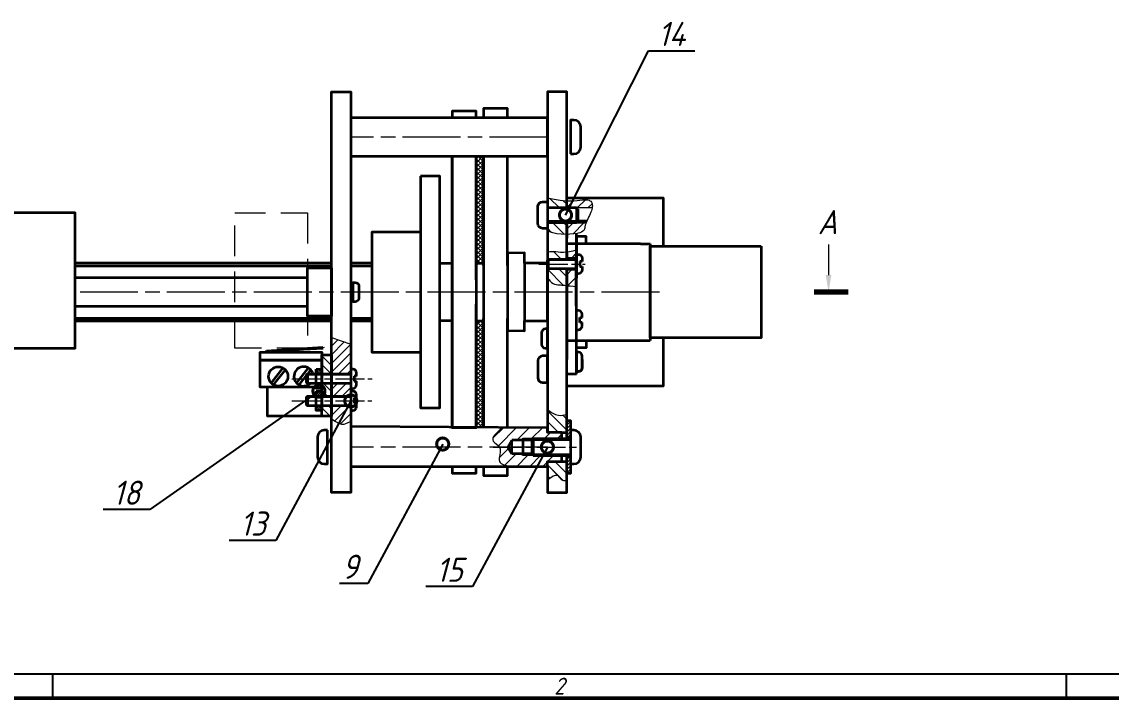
# Model space of a CAD drawing. Header units: millimetres. Extents: x -1657 to 2092, y -1414 to 1302.
# Drawn here: x 1152.9 to 1378.6, y -825.4 to -685.2 of the extents above; entities that cross this region are included whole.
import ezdxf
from ezdxf import colors
from ezdxf.entities.mleader import LeaderData, LeaderLine
from ezdxf.enums import TextEntityAlignment as Align
from ezdxf.math import Vec2, Vec3

# ---------------------------------------------------------------- set-up
doc = ezdxf.new("R2010")
doc.units = ezdxf.units.MM
for name, pattern in [('AM_ISO08W050', [18, 12, -1.5, 3, -1.5]), ('AM_ISO08W050x2', [9, 6, -0.75, 1.5, -0.75]), ('HIDDEN', [9.524999999999999, 6.35, -3.175])]:
    doc.linetypes.add(name, pattern=pattern)
doc.layers.get('0').update_dxf_attribs({"lineweight": 80})
for name, color, linetype, lineweight in [('AM_0', 7, 'Continuous', 35), ('AM_4', 3, 'Continuous', 15), ('AM_5', 3, 'Continuous', 15), ('AM_7', 4, 'AM_ISO08W050', 15), ('AM_8', 1, 'Continuous', 15), ('AM_BOR', 7, 'Continuous', 35), ('окружности', 100, 'HIDDEN', 15), ('основные', 7, 'Continuous', 35), ('оч жирные', 7, 'Continuous', 70), ('тонкие', 2, 'Continuous', 15)]:
    doc.layers.add(name, color=color, linetype=linetype, lineweight=lineweight)
doc.styles.add('ACGOSTTS', font='geniso.shx', dxfattribs={"oblique": 15})
doc.styles.get("Standard").update_dxf_attribs({"font": 'geniso.shx', "oblique": 15})
pattern_1 = [(135, (1030.236345683177, -1263.873927237714), (-1.122532015133644, -1.122532015133644), [])]
pattern_2 = [(45, (961.833919019881, -1194.452301712988), (-0.8980256121069154, 0.8980256121069154), [])]
pattern_3 = [(45, (961.833919019881, -1194.452301712988), (-0.2121320343559643, 0.2121320343559643), [])]
pattern_4 = [(45, (1030.236345683177, -1263.873927237714), (-0.3535533905932738, 0.3535533905932738), [])]
pattern_5 = [(45, (702.6306180377896, -1266.673817738309), (-1.122532015133644, 1.122532015133644), [])]

# ---------------------------------------------------------------- blocks, each defined once
blk = doc.blocks.new('_DotSmall')
at = {"color": 0, "linetype": 'ByBlock', "const_width": 0.5}
blk.add_lwpolyline([(-0.0625, 0, 1), (0.0625, 0, 1)], format="xyb", close=True, dxfattribs=at)
blk = doc.blocks.new('GOST_A1_LANDSCAPE')
at = {"layer": 'AM_BOR', "color": 1, "lineweight": 25}
for p, q in [((841, 594), (0, 594)), ((421, 594), (421, 589)), ((631, 594), (631, 589))]:
    blk.add_line(p, q, dxfattribs=at)
at = {"layer": 'AM_BOR', "color": 7, "lineweight": 50}
blk.add_line((836, 589), (20.00000000000011, 589), dxfattribs=at)
at = {"layer": 'AM_BOR', "color": 1, "lineweight": 25, "style": 'ACGOSTTS', "oblique": 15}
blk.add_text('2', height=3.5, dxfattribs=at).set_placement((526, 591.5), align=Align.MIDDLE_CENTER)

msp = doc.modelspace()

# ---------------------------------------------------------------- hatches: boundary and pattern name
at = {"layer": 'AM_4'}
h = msp.add_hatch(dxfattribs=at)
h.set_pattern_fill('ANSI31', color=256, scale=0.5, angle=90, style=0)
h.set_pattern_definition([(135, (702.6306180377896, -1266.673817738309), (-1.122532015133644, -1.122532015133644), [])])
h.paths.add_polyline_path([(1263.215572151412, -722.0008218454395), (1261.806662904254, -721.6795492780252), (1261.806662904254, -723.7278640988602), (1265.806662904254, -723.7278640988602), (1265.806662904254, -722.3066007278662), (1265.53033597835, -722.2997924352653), (1264.451964303925, -722.2000136870533)])
h.paths.add_polyline_path([(1265.806662904254, -726.8078643097319), (1263.966662904254, -726.807864406019), (1261.806662904254, -726.8078640988601), (1261.806662904254, -728.0178627635723), (1261.806662904254, -728.438426987163), (1262.287041652097, -728.7493868630968), (1262.952191158135, -728.9794477752366), (1263.750989446912, -729.1361952243074), (1264.632314542972, -729.227214711033), (1265.545044470856, -729.2600917361374), (1265.806662904254, -729.2549121942698)])
h = msp.add_hatch(dxfattribs=at)
h.set_pattern_fill('ANSI31', color=256, scale=0.5, style=0)
h.set_pattern_definition(pattern_5)
h.paths.add_polyline_path([(1271.083288660019, -723.7278640988602), (1271.109024721215, -723.5596225161053), (1271.121999070343, -723.3245324840955), (1271.109095718665, -723.1072180498659), (1271.070160960976, -722.9075663194835), (1271.005041092074, -722.725464399015), (1270.912676733408, -722.5612172890369), (1270.788385813036, -722.4168015681657), (1270.626580585665, -722.2946117095275), (1270.421673306006, -722.1970421862484), (1270.168076228767, -722.1264874714543), (1269.860201608657, -722.0853420382714), (1269.492461700385, -722.0760003598257), (1269.059268758661, -722.1008569092432), (1268.553550226316, -722.158129142063), (1267.063425892188, -722.3375655356715), (1265.806662904254, -722.3066007278663), (1265.806662904254, -723.7278640988602), (1267.806662904254, -723.7278640988602)])
h = msp.add_hatch(dxfattribs=at)
h.set_pattern_fill('ANSI31', color=256, scale=0.5, style=0)
h.set_pattern_definition(pattern_5)
h.paths.add_polyline_path([(1265.806662904254, -726.8078643097319), (1265.806662904254, -729.2549121942698), (1266.438057255109, -729.2424118003453), (1267.260230920272, -729.1817604043808), (1267.96044349089, -729.0857230489682), (1268.500475535538, -728.960764147444), (1268.893717798927, -728.8088637635906), (1269.166463569801, -728.6308808738027), (1269.345006136903, -728.4276744544754), (1269.455638788978, -728.2001034820037), (1269.52465481477, -727.9490269327821), (1269.578347503021, -727.6753037832054), (1269.643010142477, -727.3797930096684), (1269.739254381782, -727.0640285240625), (1269.836313355939, -726.8078640988601)])
at = {"layer": 'AM_8'}
h = msp.add_hatch(dxfattribs=at)
h.set_pattern_fill('_U', color=256, scale=0.61, angle=45, style=0, double=1, pattern_type=0)
h.set_pattern_definition([(45, (965.833919019881, -1192.413376368849), (-0.431335136523794, 0.431335136523794), []), (135, (965.833919019881, -1192.413376368849), (-0.431335136523794, -0.431335136523794), [])])
h.paths.add_polyline_path([(1247.056662904254, -713.0960601923553), (1247.056662904254, -735.2105347653567), (1248.552652889817, -735.2105347653567), (1248.552652889817, -747.2105347653567), (1247.056662904254, -747.2105347653567), (1247.056662904254, -769.3250093383558), (1248.556662904254, -769.3250093383558), (1248.556662904254, -713.0960601923553)])
h = msp.add_hatch(dxfattribs=at)
h.set_pattern_fill('ANSI31', color=256, scale=0.55, angle=90)
h.set_pattern_definition([(135, (911.2262420753277, 552.5117225245399), (-1.234785216647009, -1.234785216647009), [])])
h.paths.add_polyline_path([(1265.806662904254, -733.1039721904917), (1265.806662916592, -732.9544031751661), (1265.72479870083, -732.9654298409175), (1265.109169431315, -732.9961313329175), (1264.535140597841, -732.9857883912491), (1264.004119374934, -732.950990827351), (1263.517512937121, -732.908328452661), (1263.076728458927, -732.8743910786179), (1262.682895243911, -732.8643892661478), (1262.336031111768, -732.8880165741336), (1262.035876011227, -732.9535873109471), (1261.806662904254, -733.0582336016334), (1261.806662904254, -734.6220081282092), (1261.99438577127, -734.405501777263), (1265.806662904254, -734.405501777263)])
h.paths.add_polyline_path([(1265.806662904254, -736.405456764485), (1261.99438577127, -736.405501777263), (1261.806662904254, -736.188995426317), (1261.806662904254, -737.9732564894753), (1261.887213369235, -738.1817670314251), (1262.123583074567, -738.6344045386538), (1262.388908393514, -738.9917723896581), (1262.677481382061, -739.2607638500692), (1262.982838443842, -739.4544835973222), (1263.298515982489, -739.5860363088527), (1263.618050401637, -739.6685266620955), (1263.934978104919, -739.7150593344854), (1264.242835495967, -739.7387390034578), (1264.535158978416, -739.7526703464478), (1264.809887338964, -739.7680302894848), (1265.08256889657, -739.7882847529768), (1265.373154353257, -739.8149719059263), (1265.70159441105, -739.849629917335), (1265.806662904254, -739.861644467393)])
h = msp.add_hatch(dxfattribs=at)
h.set_pattern_fill('ANSI31', color=256, scale=0.55)
h.set_pattern_definition([(45, (911.2262420753277, 552.5117225245399), (-1.234785216647009, 1.234785216647009), [])])
h.paths.add_polyline_path([(1267.794124025104, -734.2439399536547), (1267.794124025104, -733.405501777263), (1267.797005374813, -732.464695480932), (1267.075229849884, -732.7145343101622), (1265.806663133588, -733.0114179627424), (1265.806663123383, -734.2439399536547)])
h.paths.add_polyline_path([(1267.7890732147, -736.5670636008713), (1265.806663104149, -736.5670636008713), (1265.806663076882, -739.8603380973566), (1266.551841138049, -739.9490111915418), (1267.113549211302, -740.0168107923439), (1267.792914693757, -740.0987339276151)])
h = msp.add_hatch(dxfattribs=at)
h.set_pattern_fill('ANSI31', color=256, scale=0.4, style=0)
h.set_pattern_definition(pattern_2)
h.paths.add_polyline_path([(1221.077531940063, -752.0291852554215), (1220.318247310495, -751.7654601980967), (1219.337937116595, -751.5597370537944), (1218.487358449984, -751.2015476246086), (1217.651594586662, -750.9381681056532), (1217.077531940063, -750.805166917098), (1217.077531940063, -758.1745965242326), (1221.077531940063, -758.1745965242326)])
h.paths.add_polyline_path([(1220.429985192022, -768.4133813017033), (1221.077531940063, -768.0561597587584), (1221.077531940063, -766.4987585856366), (1221.077531940063, -764.7658989794711), (1217.077531940063, -764.7658989794711), (1217.077531940063, -765.7298828354965), (1217.077531940063, -766.893751003156), (1217.077531940063, -767.319744586784), (1217.294605599276, -767.6908753897133), (1219.163134107651, -768.6100821614662)])
h = msp.add_hatch(dxfattribs=at)
h.set_pattern_fill('ANSI31', color=256, scale=0.4, angle=90, style=0)
h.set_pattern_definition([(135, (961.833919019881, -1194.452301712988), (-0.8980256121069154, -0.8980256121069154), [])])
h.paths.add_polyline_path([(1217.077531940063, -754.20410964492), (1215.077531940003, -754.20410964492), (1215.077531940003, -758.1745965242326), (1217.077531940063, -758.1745965242326)])
h.paths.add_polyline_path([(1217.077531940063, -760.1745965242328), (1215.077531940003, -760.1745965242326), (1215.077531940003, -762.7658989794711), (1217.077531940063, -762.7658989794711)])
h.paths.add_polyline_path([(1215.077531940003, -766.893751003156), (1217.077531940063, -766.893751003156), (1217.077531940063, -764.7658989794711), (1215.077531940003, -764.7658989794711), (1215.077531940003, -765.7298828354965)])
h = msp.add_hatch(dxfattribs=at)
h.set_pattern_fill('_U', color=256, scale=0.3, angle=45, style=0, pattern_type=0)
h.set_pattern_definition(pattern_3)
h.paths.add_polyline_path([(1213.877531940003, -758.1745965242326), (1215.077531940003, -758.1745965242326), (1215.077531940003, -757.1745965242326), (1213.877531940003, -757.1745965242326)])
h = msp.add_hatch(dxfattribs=at)
h.set_pattern_fill('_U', color=256, scale=0.3, angle=45, style=0, pattern_type=0)
h.set_pattern_definition(pattern_3)
h.paths.add_polyline_path([(1215.077531940038, -760.9083547774792), (1215.077531940003, -760.1745965242326), (1213.877531940003, -760.1745965242326), (1213.877531940003, -761.1745965242326), (1215.077531940003, -761.1745965242326)])
h = msp.add_hatch(dxfattribs=at)
h.set_pattern_fill('ANSI31', color=256, scale=0.4, style=0)
h.set_pattern_definition(pattern_2)
h.paths.add_polyline_path([(1221.077531940063, -761.7298828354965), (1221.077531940063, -760.1745965242328), (1217.077531940063, -760.1745965242328), (1217.077531940063, -762.7658989794711), (1221.077531940063, -762.7658989794711)])
h = msp.add_hatch(dxfattribs=at)
h.set_pattern_fill('_U', color=256, scale=0.3, angle=45, style=0, pattern_type=0)
h.set_pattern_definition(pattern_3)
h.paths.add_polyline_path([(1213.877531940003, -761.7298828354965), (1213.877531940003, -762.7658989794711), (1215.077531940003, -762.7658989794711), (1215.077531940003, -761.7298828354965)])
h = msp.add_hatch(dxfattribs=at)
h.set_pattern_fill('_U', color=256, scale=0.3, angle=45, style=0, pattern_type=0)
h.set_pattern_definition(pattern_3)
h.paths.add_polyline_path([(1213.877531940003, -765.7298828354965), (1215.077531940003, -765.7298828354965), (1215.077531940003, -764.7658989794711), (1213.877531940003, -764.7658989794711)])
h = msp.add_hatch(dxfattribs=at)
h.set_pattern_fill('ANSI31', color=256, scale=0.5, angle=90, style=0)
h.set_pattern_definition(pattern_1)
edge = h.paths.add_edge_path()
edge.add_spline(control_points=[(1265.806662904254, -766.6099322102821), (1265.220629298536, -766.7106493530778), (1263.768153215934, -766.96027538065), (1262.539555621458, -766.096853514907), (1261.806662904254, -765.5817983006345)], knot_values=[0, 0, 0, 0, 1.7258995680325, 4.277617902933819, 4.277617902933819, 4.277617902933819, 4.277617902933819], degree=3, periodic=0)
edge.add_line((1261.806662904254, -765.5817983006345), (1261.806662904254, -770.3250093383556))
edge.add_line((1261.806662904254, -770.3250093383558), (1264.806662904254, -770.3250093383558))
edge.add_line((1264.806662904254, -770.3250093383558), (1265.806662904254, -770.3250093383558))
edge.add_line((1265.806662904254, -770.3250093383558), (1265.806662904254, -766.6099322102821))
edge = h.paths.add_edge_path()
edge.add_spline(control_points=[(1265.806662904254, -780.2176131094561), (1265.495133279171, -780.2723414996935), (1264.696020771176, -780.4127266754836), (1263.870296895108, -778.4922428697037), (1262.605011322246, -779.5130452368489), (1261.806662904254, -780.1571337907471)], knot_values=[0, 0, 0, 0, 0.8745598323163222, 2.243355510110775, 4.583661593112939, 4.583661593112939, 4.583661593112939, 4.583661593112939], degree=3, periodic=0)
edge.add_line((1261.806662904254, -780.1571337907471), (1261.869370180127, -779.1962243514777))
edge.add_line((1261.869370180127, -779.1962243514777), (1265.869370180127, -779.1962243514777))
edge.add_line((1265.869370180127, -779.1962243514777), (1265.806662904254, -780.2176131094559))
edge = h.paths.add_edge_path()
edge.add_spline(control_points=[(1261.806662904254, -780.1571337907471), (1262.605011322246, -779.5130452368489), (1263.870296895108, -778.4922428697037), (1264.696020771176, -780.4127266754836), (1265.495133279171, -780.2723414996935), (1265.806662904254, -780.2176131094561)], knot_values=[0, 0, 0, 0, 2.340306083002165, 3.709101760796658, 4.583661593112867, 4.583661593112867, 4.583661593112867, 4.583661593112867], degree=3, periodic=0)
edge.add_line((1265.806662904254, -780.2176131094561), (1265.806662904254, -776.3250093383558))
edge.add_line((1265.806662904254, -776.3250093383558), (1264.806662904254, -776.3250093383558))
edge.add_line((1264.806662904254, -776.3250093383558), (1261.806662904254, -776.3250093383558))
edge.add_line((1261.806662904254, -776.3250093383558), (1261.806662904254, -777.3250093383558))
edge.add_line((1261.806662904254, -777.3250093383558), (1261.806662904254, -780.1571337907471))
h = msp.add_hatch(dxfattribs=at)
h.set_pattern_fill('ANSI31', color=256, scale=0.6, style=0)
h.set_pattern_definition([(45, (1030.236345683177, -1263.873927237714), (-1.347038418160373, 1.347038418160373), [])])
edge = h.paths.add_edge_path()
edge.add_line((1264.806662904254, -770.3250093383558), (1261.806662904254, -770.3250093383558))
edge.add_line((1261.806662904254, -770.3250093383558), (1261.806662904254, -769.3250093383558))
edge.add_line((1261.806662904254, -769.3250093383558), (1252.567070975819, -769.2598159085505))
edge.add_spline(control_points=[(1252.567070975819, -769.2598159085505), (1251.322016812192, -770.3011381992612), (1249.449487075819, -771.8672603901418), (1251.57721036801, -772.824809841545), (1251.86047906342, -773.3250093383558)], knot_values=[0, 0, 0, 0, 3.466741086235877, 5.213890256287462, 5.213890256287573, 5.213890256287573, 5.213890256287573], degree=3, periodic=0)
edge.add_line((1251.86047906342, -773.3250093383558), (1253.583799933172, -773.3250093383558))
edge.add_line((1253.583799933172, -773.3250093383558), (1254.406662904254, -771.8997688647751))
edge.add_line((1254.406662904254, -771.8997688647748), (1256.206662904254, -771.8997688647748))
edge.add_line((1256.206662904254, -771.8997688647748), (1256.806662904254, -771.5750093383558))
edge.add_line((1256.806662904254, -771.5750093383558), (1264.806662904254, -771.5750093383558))
edge.add_line((1264.806662904254, -771.5750093383558), (1264.806662904254, -770.3250093383558))
edge = h.paths.add_edge_path()
edge.add_line((1264.806662904254, -775.0750093383558), (1258.846883196912, -775.0750093383558))
edge.add_line((1258.846883196912, -775.0750093383558), (1256.806662904254, -775.0750093383558))
edge.add_line((1256.806662904254, -775.0750093383558), (1256.206662904254, -774.7502498119366))
edge.add_line((1256.206662904254, -774.7502498119366), (1254.406662904254, -774.7502498119366))
edge.add_line((1254.406662904254, -774.7502498119366), (1253.583799933172, -773.3250093383558))
edge.add_line((1253.583799933172, -773.3250093383558), (1251.86047906342, -773.3250093383558))
edge.add_spline(control_points=[(1251.86047906342, -773.3250093383558), (1252.342923582001, -774.1769160592305), (1250.880402597052, -776.8033727914578), (1253.249257240976, -777.1564042275754), (1254.380604080943, -777.3250093383558)], knot_values=[5.213890256287462, 5.213890256287573, 5.213890256287573, 5.213890256287573, 8.189519239978544, 10.90988062828714, 10.90988062828714, 10.90988062828714, 10.90988062828714], degree=3, periodic=0)
edge.add_line((1254.380604080943, -777.3250093383558), (1261.806662904254, -777.3250093383558))
edge.add_line((1261.806662904254, -777.3250093383558), (1261.806662904254, -776.3250093383558))
edge.add_line((1261.806662904254, -776.3250093383558), (1264.806662904254, -776.3250093383558))
edge.add_line((1264.806662904254, -776.3250093383558), (1264.806662904254, -775.0750093383558))
h = msp.add_hatch(dxfattribs=at)
h.set_pattern_fill('_U', color=256, scale=0.5, angle=45, style=0, pattern_type=0)
h.set_pattern_definition(pattern_4)
h.paths.add_polyline_path([(1265.806662904254, -767.8250093383558), (1265.806662904254, -771.210658457594), (1266.606662904254, -771.210658457594), (1266.606662904254, -767.8250093383558)])
h = msp.add_hatch(dxfattribs=at)
h.set_pattern_fill('_U', color=256, scale=0.5, angle=45, style=0, pattern_type=0)
h.set_pattern_definition(pattern_4)
h.paths.add_polyline_path([(1266.606662904254, -778.8250093383558), (1266.606662904254, -775.4393602191176), (1265.806662904254, -775.4393602191176), (1265.806662904254, -778.8250093383558)])
h = msp.add_hatch(dxfattribs=at)
h.set_pattern_fill('ANSI31', color=256, scale=0.5, angle=90, style=0)
h.set_pattern_definition(pattern_1)
edge = h.paths.add_edge_path()
edge.add_line((1261.806662904254, -776.3250093383558), (1261.806662904254, -777.3250093383558))
edge.add_line((1261.806662904254, -777.3250093383558), (1261.806662904254, -780.1571337907471))
edge.add_spline(control_points=[(1261.806662904254, -780.1571337907471), (1262.605011322246, -779.5130452368489), (1263.870296895108, -778.4922428697037), (1264.696020771176, -780.4127266754836), (1265.495133279171, -780.2723414996935), (1265.806662904254, -780.2176131094561)], knot_values=[0, 0, 0, 0, 2.340306083002204, 3.709101760796616, 4.583661593112825, 4.583661593112825, 4.583661593112825, 4.583661593112825], degree=3, periodic=0)
edge.add_line((1265.806662904254, -780.2176131094561), (1265.806662904254, -776.3250093383558))
edge.add_line((1265.806662904254, -776.3250093383558), (1264.806662904254, -776.3250093383558))
edge.add_line((1264.806662904254, -776.3250093383558), (1261.806662904254, -776.3250093383558))

# ---------------------------------------------------------------- linework, layer by layer
at = {"layer": 'AM_0'}
for p, q in [((1256.806662904254, -775.0750093383558), (1256.806662904254, -771.5750093383558)), ((1253.583799933172, -773.3250093383558), (1254.406662904254, -771.8997688647748)), ((1253.583799933172, -773.3250093383558), (1254.406662904254, -774.7502498119366)), ((1258.606662904254, -771.8997688647751), (1254.406662904254, -771.8997688647748)), ((1254.406662904254, -774.7502498119366), (1254.406662904254, -771.8997688647748)), ((1258.606662904254, -774.7502498119366), (1254.406662904254, -774.7502498119366))]:
    msp.add_line(p, q, dxfattribs=at)
at = {"layer": 'AM_4'}
for p, q in [((1267.767325132489, -723.7278640988602), (1271.093651904461, -723.7278640988602)), ((1268.156000676019, -726.4744443680802), (1261.806662904254, -726.4744443184036)), ((1267.767325132489, -726.8078640988601), (1269.836313355939, -726.8078640988601)), ((1261.806662904254, -734.6220081282092), (1267.794124025104, -734.6220081282092)), ((1261.806662904254, -736.188995426317), (1267.807137108233, -736.1889267934541)), ((1211.889809073047, -758.3911028751788), (1221.077531940063, -758.3911028751788)), ((1211.889809073047, -759.9580901732866), (1221.077531940063, -759.9580901732866)), ((1211.889809073047, -762.9824053304174), (1221.077531940063, -762.9824053304174)), ((1211.889809073047, -764.5493926285249), (1221.077531940063, -764.5493926285249)), ((1256.806662904254, -771.5750093383558), (1256.206662904254, -771.8997688647748)), ((1265.7561447557, -771.5750093383558), (1256.806662904254, -771.5750093383558)), ((1258.606662904254, -771.8997688647751), (1266.606662904254, -771.8997688647751)), ((1256.806662904254, -775.0750093383558), (1256.206662904254, -774.7502498119366)), ((1265.7561447557, -775.0750093383558), (1256.806662904254, -775.0750093383558)), ((1258.606662904254, -774.7502498119366), (1266.606662904254, -774.7502498119366))]:
    msp.add_line(p, q, dxfattribs=at)
for points in [[(1261.806662904254, -721.6795492780252), (1263.215572151412, -722.0008218454395), (1264.451964303925, -722.2000136870533), (1265.53033597835, -722.2997924352653), (1266.465183791243, -722.3228257224732), (1267.271004359164, -722.2917811810767), (1267.962294298669, -722.2293264434738), (1268.553550226316, -722.158129142063), (1269.059268758661, -722.1008569092432), (1269.492461700385, -722.0760003598257), (1269.860201608657, -722.0853420382714), (1270.168076228767, -722.1264874714543), (1270.421673306006, -722.1970421862484), (1270.626580585665, -722.2946117095275), (1270.788385813036, -722.4168015681657), (1270.912676733408, -722.5612172890369), (1271.005041092074, -722.725464399015), (1271.070160960976, -722.9075663194835), (1271.109095718665, -723.1072180498659), (1271.121999070343, -723.3245324840955), (1271.109024721215, -723.5596225161053), (1271.070326376482, -723.8126010398287), (1271.006057741347, -724.0835809491982), (1270.916372521014, -724.3726751381478), (1270.801424420685, -724.6799965006103), (1270.662640953337, -725.004821016634), (1270.506544863038, -725.3430770107273), (1270.340932701632, -725.6898558935136), (1270.173601020961, -726.0402490756169), (1270.012346372867, -726.3893479676603), (1269.864965309193, -726.7322439802679), (1269.739254381782, -727.0640285240625), (1269.643010142477, -727.3797930096684), (1269.578347503021, -727.6753037832054), (1269.52465481477, -727.9490269327821), (1269.455638788978, -728.2001034820037), (1269.345006136903, -728.4276744544754), (1269.166463569801, -728.6308808738027), (1268.893717798927, -728.8088637635906), (1268.500475535538, -728.960764147444), (1267.96044349089, -729.0857230489682), (1267.260230920272, -729.1817604043808), (1266.438057255109, -729.2424118003453), (1265.545044470856, -729.2600917361374), (1264.632314542972, -729.227214711033), (1263.750989446912, -729.1361952243074), (1262.952191158135, -728.9794477752366), (1262.287041652097, -728.7493868630968), (1261.806662904254, -728.438426987163)], [(1267.80721738037, -732.46116064853), (1267.075229849884, -732.7145343101622), (1266.380621231862, -732.8770941038119), (1265.72479870083, -732.9654298409175), (1265.109169431315, -732.9961313329175), (1264.535140597841, -732.9857883912491), (1264.004119374934, -732.950990827351), (1263.517512937121, -732.908328452661), (1263.076728458927, -732.8743910786179), (1262.682895243911, -732.8643892661478), (1262.336031111768, -732.8880165741336), (1262.035876011227, -732.9535873109471), (1261.806662904254, -733.0582336016334)], [(1261.806662904254, -737.9732564894755), (1261.887213369235, -738.1817670314251), (1262.123583074567, -738.6344045386538), (1262.388908393514, -738.9917723896581), (1262.677481382061, -739.2607638500692), (1262.982838443842, -739.4544835973222), (1263.298515982489, -739.5860363088527), (1263.618050401637, -739.6685266620955), (1263.934978104919, -739.7150593344854), (1264.242835495967, -739.7387390034578), (1264.535158978416, -739.7526703464478), (1264.809887338964, -739.7680302894848), (1265.08256889657, -739.7882847529768), (1265.373154353257, -739.8149719059263), (1265.70159441105, -739.849629917335), (1266.087839771973, -739.8937969562062), (1266.551841138049, -739.9490111915418), (1267.113549211302, -740.0168107923439), (1267.792914693757, -740.0987339276151)], [(1217.077531940063, -750.6398508896009), (1221.077531940063, -752.0291852554215)], [(1221.077531940063, -768.0561597587584), (1220.479970293913, -768.3319723731531), (1220.004033403806, -768.5228897686884), (1219.602846269742, -768.6230972221967), (1219.22953389172, -768.6267800105109), (1218.837221269742, -768.5281234104634), (1218.379033403806, -768.3213126988871), (1217.808095293913, -768.0005331526147), (1217.077531940063, -767.5599700484786)]]:
    msp.add_lwpolyline(points, dxfattribs=at)
at = {"layer": 'AM_5'}
msp.add_line((1320.04283841929, -731.3913865387503), (1320.04283841929, -737.7105347653555), dxfattribs=at)
at = {"layer": 'AM_5', "linetype": 'Continuous'}
msp.add_trace([(1319.45950508829, -737.7105347653555), (1320.62617175029, -737.7105347653555), (1320.04283841929, -741.2105347653555)], dxfattribs=at)
at = {"layer": 'AM_7'}
for p, q in [((1261.806662904254, -709.0960601923553), (1221.077531940063, -709.0960601923553)), ((1284.999125443761, -741.2105347653555), (1163.940515969044, -741.2105347653555)), ((1261.806662904254, -773.3250093383558), (1221.077531940063, -773.3250093383558))]:
    msp.add_line(p, q, dxfattribs=at)
at = {"layer": 'AM_7', "linetype": 'AM_ISO08W050x2'}
for p, q in [((1260.063029527706, -735.405501777263), (1269.617195009027, -735.405501777263)), ((1208.889809073047, -759.1745965242326), (1225.508819376944, -759.1745965242326)), ((1208.889809073047, -763.7658989794711), (1225.435288309348, -763.7658989794711)), ((1250.583799933172, -773.3250093383558), (1268.806662904254, -773.3250093383558))]:
    msp.add_line(p, q, dxfattribs=at)
at = {"layer": 'окружности'}
msp.add_lwpolyline([(1197.077531940063, -724.8254091412252), (1212.077531940063, -724.8254091412252), (1212.077531940063, -752.8254091412255), (1197.077531940063, -752.8254091412255)], close=True, dxfattribs=at)
at = {"layer": 'основные'}
for p, q in [((1261.806662904254, -723.7278640988602), (1267.806662904254, -723.7278640988602)), ((1268.156001571346, -724.0612834469257), (1267.806663799581, -723.7278636664687)), ((1267.806663799581, -723.7278636167919), (1267.806663799581, -726.807863616792)), ((1268.156000676019, -726.4744443680802), (1268.156000676019, -724.0612839289943)), ((1267.806663799581, -726.8078636664686), (1268.156001571346, -726.4744438860116)), ((1268.116662904254, -726.4744443184034), (1269.975771320606, -726.4744432931288)), ((1217.077531940063, -728.1507986133643), (1217.077531940063, -727.1507986133643)), ((1261.806662904254, -726.8078640988601), (1267.806662956302, -726.8078640988601)), ((1269.836313355939, -726.8078640988601), (1263.966662904254, -726.807864406019)), ((1267.806662904254, -758.2105347653567), (1267.807289613285, -729.1067288034972)), ((1267.806662904254, -733.1039722401683), (1267.806662904254, -730.0239722401684)), ((1281.060179176729, -731.2105347653555), (1265.806663148498, -731.2105346390647)), ((1281.060179176729, -731.2105347653555), (1269.806662904254, -731.2105347653555)), ((1281.060179176729, -731.2105347653555), (1283.060179176729, -731.2105347653555)), ((1281.060179176729, -731.2105347653555), (1283.060179176729, -731.2105347653555)), ((1283.060179176729, -731.2105347653555), (1283.060179176729, -751.265814655083)), ((1283.060179176729, -731.2105347653555), (1283.060179176729, -751.265814655083)), ((1239.506662904254, -735.2105347653567), (1242.056662904254, -735.2105347653567)), ((1247.056662904254, -735.2105347653567), (1248.552652889817, -735.2105347653567)), ((1257.045704359745, -735.2105347653567), (1257.045704359745, -747.2105347653567)), ((1267.794124025104, -734.2439399536547), (1265.806663123383, -734.2439399536547)), ((1267.806662904254, -751.2658146550825), (1267.806662904254, -735.5429677131647)), ((1268.994124025105, -734.905501777263), (1268.494124025105, -734.905501777263)), ((1268.494124025105, -734.905501777263), (1268.494124025105, -735.905501777263)), ((1163.940515969044, -735.7649749274883), (1217.077531940063, -735.7649749274883)), ((1221.077531940063, -735.7649749274883), (1225.506662904254, -735.7649749274883)), ((1248.556662904254, -735.7105347653567), (1248.556662904254, -746.7105347653542)), ((1253.556662904254, -735.7105347653567), (1253.556662904254, -746.7105347653542)), ((1267.794124025104, -736.5670636008713), (1265.806663123383, -736.5670636008713)), ((1268.494124025105, -735.905501777263), (1268.994124025105, -735.905501777263)), ((1261.806662904254, -741.2105347653567), (1261.806662904254, -743.7105347653567)), ((1163.940515969044, -746.6560946032228), (1217.077531940063, -746.6560946032228)), ((1221.077531940063, -746.6560946032228), (1225.506662904254, -746.6560946032228)), ((1268.494124025106, -747.5155677534481), (1268.494124025106, -746.5155677534481)), ((1268.494124025106, -746.5155677534481), (1268.994124025106, -746.5155677534478)), ((1242.056662904254, -747.2105347653567), (1239.506662904254, -747.2105347653567)), ((1247.056662904254, -747.2105347653567), (1248.552652889817, -747.2105347653567)), ((1268.994124025106, -747.5155677534478), (1268.494124025106, -747.5155677534481)), ((1261.806662904254, -750.8570986755096), (1261.806662904254, -749.8570986755096)), ((1265.806662904254, -751.2658146550825), (1281.060179176729, -751.2658146550825)), ((1269.806662904254, -751.2658146550825), (1281.060179176729, -751.2658146550825)), ((1281.060179176729, -751.265814655083), (1283.060179176729, -751.265814655083)), ((1281.060179176729, -751.265814655083), (1283.060179176729, -751.265814655083)), ((1203.528526657253, -753.4303024981659), (1203.597902670012, -753.424375303839)), ((1203.528526657253, -753.7024206809699), (1203.528526657253, -753.4303024981659)), ((1203.597902670012, -753.424375303839), (1215.314233428261, -752.6315744320282)), ((1204.930492863464, -753.6841962615226), (1205.530492863465, -753.6841962615226)), ((1215.314233428261, -752.6315744320282), (1215.337505335398, -752.834373197768)), ((1207.008832289822, -756.9300571094468), (1204.553357500558, -760.0130033267651)), ((1205.094991272292, -760.4424832518744), (1207.543493300438, -757.3561090927296)), ((1212.267685035028, -756.9300571094468), (1209.812210245763, -760.0130033267651)), ((1212.077531940063, -758.2697483300808), (1212.802346045643, -757.3561090927296)), ((1267.806662904254, -758.2105347653567), (1265.806662904254, -758.2105347653567)), ((1210.353844017498, -760.4424832518744), (1211.889809073047, -758.5063758677261)), ((1222.277531940063, -758.6745965242326), (1221.777531940063, -758.6745965242326)), ((1221.777531940063, -758.6745965242326), (1221.777531940063, -759.6745965242326)), ((1221.777531940063, -759.6745965242326), (1222.277531940063, -759.6745965242326)), ((1222.277531940063, -763.2298828354965), (1221.777531940063, -763.2298828354965)), ((1221.777531940063, -763.2298828354965), (1221.777531940063, -764.2298828354965)), ((1221.777531940063, -764.2298828354965), (1222.277531940063, -764.2298828354965)), ((1258.846883196912, -771.5750093383558), (1258.606662904254, -771.8997688647751)), ((1258.846883196912, -771.5750093383558), (1266.606662904254, -771.5750093383558)), ((1258.846883196912, -771.5750093383558), (1258.846883196912, -775.0750093383558)), ((1264.806662904254, -770.3250093383558), (1265.806662904254, -770.3250093383558)), ((1265.806662904254, -771.210658457594), (1266.606662904254, -771.210658457594)), ((1258.606662904254, -771.8997688647751), (1258.606662904254, -774.7502498119366)), ((1258.846883196912, -775.0750093383556), (1258.606662904254, -774.7502498119366)), ((1258.846883196912, -775.0750093383558), (1266.606662904254, -775.0750093383558)), ((1265.806662904254, -775.4393602191176), (1266.606662904254, -775.4393602191176)), ((1264.806662904254, -776.3250093383558), (1265.806662904254, -776.3250093383558))]:
    msp.add_line(p, q, dxfattribs=at)
for points in [[(1217.077531940063, -727.1507986133643), (1217.077531940063, -699.7105347653567), (1221.077531940063, -699.7105347653567), (1221.077531940063, -771.8997688647748)], [(1265.806662904254, -723.7278640988602), (1265.806662904254, -699.7105347653567), (1261.806662904254, -699.7105347653567), (1261.806662904254, -770.3250093383558)], [(1247.056662904254, -705.0960601923553), (1247.056662904254, -703.7288475788703), (1242.056662904254, -703.7288475788703), (1242.056662904254, -705.0960601923553)], [(1253.556662904254, -705.0960601923553), (1253.556662904254, -703.210534765356), (1248.556662904254, -703.210534765356), (1248.556662904254, -705.0960601923553)], [(1242.056662904254, -713.0960601923553), (1242.056662904254, -769.3250093383558)], [(1247.056662904254, -713.0960601923553), (1247.056662904254, -738.7105347653567)], [(1247.056662904254, -738.7105347653567), (1247.056662904254, -713.0960601923553)], [(1248.556662904254, -713.0960601923553), (1248.556662904254, -735.7105347653567)], [(1248.556662904254, -735.7105347653567), (1248.556662904254, -713.0960601923553)], [(1253.556662904254, -735.7105347653567), (1253.556662904254, -713.0960601923553)], [(1265.806662904254, -723.7278640988602), (1265.806662904254, -721.7105347653555), (1285.806662904254, -721.7105347653555), (1285.806662904254, -731.7105347653567)], [(1221.077531940063, -774.7502498119366), (1221.077531940063, -782.7105347653569), (1217.077531940063, -782.7105347653569), (1217.077531940063, -727.1507986133643)], [(1265.806662904254, -730.0239721904916), (1265.806662904254, -726.8078640988601)], [(1265.806662904254, -730.0239721904916), (1265.806662904254, -726.8078640988601)], [(1265.806662904254, -730.0239721904916), (1265.806662904254, -726.8078640988601)], [(1265.806662904254, -727.2105347653555), (1265.806662904254, -730.0239721904916)], [(1265.806663122045, -734.405501777263), (1265.806663158322, -730.0239722236095)], [(1269.806662904254, -731.2105347653555), (1269.806662904254, -729.682894820492), (1267.806662904254, -729.682894820492), (1267.787809764655, -747.0155608852815)], [(1257.045704359745, -735.2105347653567), (1257.045704359745, -733.1064268655036), (1253.556662904254, -733.1285489306624), (1253.556662904254, -735.7105347653567)], [(1265.806662904254, -733.1039721904917), (1265.806662904254, -734.405501777263)], [(1265.806662904254, -734.405501777263), (1265.806662904254, -733.1039721904917)], [(1167.077531940063, -735.210534765356), (1163.940515969044, -735.210534765356)], [(1217.077531940063, -735.2105347653567), (1167.077531940063, -735.210534765356)], [(1225.506662904254, -735.2105347653567), (1221.077531940063, -735.2105347653567)], [(1257.045704359745, -747.2105347653567), (1261.806662904254, -747.2105347653567), (1261.806662904254, -735.2105347653567), (1257.045704359745, -735.2105347653567)], [(1267.807132446077, -736.4054331443001), (1261.99438577127, -736.405501777263), (1261.806662904254, -736.188995426317), (1261.806662904254, -734.6220081282092), (1261.99438577127, -734.405501777263), (1261.99438577127, -736.405501777263), (1261.99438577127, -734.405501777263), (1267.794124025104, -734.405501777263)], [(1269.806662904254, -751.2658146550825), (1269.806662904254, -752.738174710219), (1267.806662904254, -752.738174710219), (1267.787809764655, -735.4055086454296)], [(1265.806662904254, -736.405456764485), (1265.806662904254, -755.2105347653555)], [(1265.806662904254, -771.5750093383558), (1265.806662904254, -736.405456764485)], [(1285.806662904254, -750.7105347653567), (1285.806662904254, -760.7105347653555), (1265.806662904254, -760.7105347653555), (1265.806663105487, -736.4054567644828)], [(1163.940515969044, -738.2105347653555), (1212.077531940063, -738.2105347653555)], [(1217.077531940063, -738.2105347653555), (1217.077531940063, -744.2105347653555)], [(1212.077531940063, -744.2105347653555), (1163.940515969044, -744.2105347653555)], [(1247.056662904254, -743.7105347653567), (1247.056662904254, -769.3250093383558)], [(1247.056662904254, -769.3250093383558), (1247.056662904254, -743.7105347653567)], [(1248.556662904254, -746.7105347653542), (1248.556662904254, -769.3250093383558)], [(1248.556662904254, -769.3250093383558), (1248.556662904254, -746.7105347653542)], [(1253.556662904254, -769.3250093383558), (1253.556662904254, -746.7105347653542)], [(1253.556662904254, -746.7105347653542), (1253.556662904254, -749.2105347653555), (1257.045704359745, -749.2387672101547), (1257.045704359745, -747.2105347653567)], [(1163.940515969044, -747.210534765356), (1167.077531940063, -747.210534765356)], [(1167.077531940063, -747.210534765356), (1217.077531940063, -747.2105347653567)], [(1221.077531940063, -747.2105347653567), (1225.506662904254, -747.2105347653567)], [(1213.877531940003, -760.9083547774792), (1202.277531940038, -760.9083547774792), (1202.277531940014, -753.6841962615226), (1215.077531940014, -753.6841962615226), (1215.077531940038, -760.9083547774792)], [(1203.679013938907, -753.6841962615226), (1203.679013938907, -753.6841962615226), (1211.289725668084, -753.0670681126944), (1215.337505335398, -752.834373197768)], [(1215.077531940014, -753.6841962615226), (1215.025181670824, -766.893751003156), (1203.837172466036, -766.893751003156), (1203.837172466036, -760.9083547774792)], [(1213.877531940003, -760.9083547774792), (1202.277531940063, -760.9083547774792), (1202.277531940063, -755.3091962614881), (1215.077531940014, -755.3091962614881), (1215.077531940014, -760.9083547774792)], [(1269.006662904254, -755.2105347653555), (1269.006662904254, -756.1859959781411)], [(1221.077531940063, -760.1745965242328), (1212.077531940063, -760.1745965242326), (1211.889809073047, -759.9580901732866), (1211.889809073047, -758.3911028751788), (1212.077531940063, -758.1745965242326), (1212.077531940063, -760.1745965242326), (1212.077531940063, -758.1745965242326), (1221.077531940063, -758.1745965242326)], [(1221.077531940063, -764.7658989794711), (1212.077531940063, -764.7658989794711), (1211.889809073047, -764.5493926285249), (1211.889809073047, -762.9824053304174), (1212.077531940063, -762.7658989794711), (1212.077531940063, -764.7658989794711), (1212.077531940063, -762.7658989794711), (1221.077531940063, -762.7658989794711)], [(1261.806662904254, -770.3250093383558), (1261.806662904254, -769.3250093383558), (1221.077531940063, -769.0376295751462), (1221.077531940063, -774.7502498119366)], [(1265.806662904254, -771.5750093383558), (1265.806662904254, -767.8250093383558), (1266.606662904254, -767.8250093383558), (1266.606662904254, -778.8250093383558), (1265.806662904254, -778.8250093383558), (1265.806662904254, -775.0750093383558)], [(1264.806662904254, -771.5750093383558), (1264.806662904254, -770.3250093383558), (1261.806662904254, -770.3250093383558), (1261.806662904254, -770.3250093383558)], [(1221.077531940063, -774.7502498119366), (1221.077531940063, -777.3250093383556), (1261.806662904254, -777.3250093383558), (1261.806662904254, -776.3250093383558)], [(1261.806662904254, -776.3250093383558), (1261.806662904254, -776.3250093383558), (1264.806662904254, -776.3250093383558), (1264.806662904254, -775.0750093383558)], [(1261.806662904254, -777.3250093383558), (1261.806662904254, -782.7105347653569), (1265.806662904254, -782.7105347653569), (1265.806662904254, -775.0750093383558)], [(1242.056662904254, -777.3250093383558), (1242.056662904254, -778.7296568622533), (1247.056662904254, -778.7296568622533), (1247.056662904254, -777.3250093383558)], [(1248.556662904254, -777.3250093383558), (1248.556662904254, -779.210534765356), (1253.556662904254, -779.210534765356), (1253.556662904254, -777.3250093383558)]]:
    msp.add_lwpolyline(points, dxfattribs=at)
for points in [[(1261.792975422861, -705.0960601923553), (1221.077531940063, -705.0960601923553), (1221.077531940063, -713.0960601923553), (1261.792975422861, -713.0960601923553)], [(1242.056662904254, -713.0960601923553), (1247.056662904254, -713.0960601923553), (1247.056662904254, -769.3250093383558), (1242.056662904254, -769.3250093383558)], [(1235.506662904254, -717.2105347653555), (1235.506662904254, -765.2105347653555), (1239.506662904254, -765.2105347653555), (1239.506662904254, -717.2105347653555)], [(1148.940515969044, -752.8254091412255), (1163.960108257673, -752.8254091412255), (1163.960108257673, -724.8254091412255), (1148.940515969044, -724.8254091412255)], [(1235.506662904254, -728.7105347653555), (1235.506662904254, -753.7105347653555), (1225.506662904254, -753.7105347653555), (1225.506662904254, -728.7105347653555)], [(1306.060179176729, -731.7105347653567), (1306.060179176729, -750.7105347653567), (1283.060179176729, -750.7105347653567), (1283.060179176729, -731.7105347653567)], [(1217.077531940063, -736.2105347653555), (1217.077531940063, -746.2105347653555), (1212.077531940063, -746.2105347653555), (1212.077531940063, -736.2105347653555)], [(1202.277531940014, -753.6841962615226), (1215.077531940014, -753.6841962615226), (1215.077531940063, -755.3091962614881), (1202.277531940063, -755.3091962614881)], [(1215.077531940003, -754.20410964492), (1217.077531940063, -754.20410964492), (1217.077531940063, -766.893751003156), (1215.077531940003, -766.893751003156)], [(1213.877531940003, -757.1745965242326), (1215.077531940003, -757.1745965242326), (1215.077531940003, -761.1745965242326), (1213.877531940003, -761.1745965242326)], [(1213.877531940003, -761.7298828354965), (1215.077531940003, -761.7298828354965), (1215.077531940003, -765.7298828354965), (1213.877531940003, -765.7298828354965)]]:
    msp.add_lwpolyline(points, close=True, dxfattribs=at)
for points in [[(1266.606662904254, -712.5960601923553), (1267.306662904254, -712.5960601923553, 0.414213562373095), (1268.706662904254, -711.1960601923552), (1268.706662904254, -706.9960601923551, 0.414213562373095), (1267.306662904254, -705.5960601923553), (1266.606662904254, -705.5960601923553)], [(1260.806662904254, -722.5178627635723), (1261.806662904254, -722.5178627635723), (1261.806662904254, -728.0178627635723), (1260.806662904254, -728.0178627635723, -0.414213562373095), (1259.806662904254, -727.0178627635723), (1259.806662904254, -723.5178627635723, -0.414213562373095)], [(1260.806662904254, -722.5178627635712), (1261.806662904254, -722.5178627635712), (1261.806662904254, -728.0178627635712), (1260.806662904254, -728.0178627635712, -0.414213562373095), (1259.806662904254, -727.0178627635712), (1259.806662904254, -723.5178627635712, -0.414213562373095)], [(1260.806662904254, -759.958486656865), (1261.806662904254, -759.958486656865), (1261.806662904254, -754.458486656865), (1260.806662904254, -754.458486656865, 0.414213562373095), (1259.806662904254, -755.458486656865), (1259.806662904254, -758.958486656865, 0.414213562373095)], [(1216.277531940063, -769.8250093383558), (1215.577531940063, -769.8250093383558, 0.414213562373095), (1214.177531940063, -771.2250093383557), (1214.177531940063, -775.4250093383557, 0.414213562373095), (1215.577531940063, -776.8250093383558), (1216.277531940063, -776.8250093383558)], [(1266.606662904254, -776.8250093383558), (1267.306662904254, -776.8250093383558, 0.414213562373095), (1268.706662904254, -775.4250093383557), (1268.706662904254, -771.2250093383557, 0.414213562373095), (1267.306662904254, -769.8250093383558), (1266.606662904254, -769.8250093383558)]]:
    msp.add_lwpolyline(points, format="xyb", close=True, dxfattribs=at)
for points in [[(1268.994124025105, -735.905501777263), (1268.994124025105, -736.6055017772628, -0.414213562373095), (1268.194124025105, -737.405501777263), (1267.794124025104, -737.405501777263), (1267.794124025104, -733.405501777263), (1268.194124025105, -733.405501777263, -0.414213562373095), (1268.994124025105, -734.2055017772632), (1268.994124025105, -734.905501777263)], [(1222.777531940063, -741.7105347653555), (1222.777531940063, -742.4105347653554, -0.414213562373095), (1221.977531940063, -743.2105347653555), (1221.577531940063, -743.2105347653555), (1221.577531940063, -739.2105347653555), (1221.977531940063, -739.2105347653555, -0.414213562373095), (1222.777531940063, -740.0105347653555), (1222.777531940063, -741.7105347653555)], [(1268.994124025105, -746.5155677534481), (1268.994124025105, -745.8155677534482, 0.414213562373095), (1268.194124025105, -745.0155677534481), (1267.794124025104, -745.0155677534481), (1267.794124025104, -749.0155677534481), (1268.194124025105, -749.0155677534481, 0.414213562373095), (1268.994124025105, -748.2155677534479), (1268.994124025105, -747.5155677534478)], [(1260.606662904254, -751.3570986755096), (1260.606662904254, -752.0570986755097, 0.414213562373095), (1261.406662904254, -752.8570986755096), (1261.806662904254, -752.8570986755096), (1261.806662904254, -748.8570986755096), (1261.406662904254, -748.8570986755096, 0.414213562373095), (1260.606662904254, -749.6570986755096), (1260.606662904254, -751.3570986755096)], [(1269.006662904254, -755.1859959781411), (1269.006662904254, -754.4859959781411, 0.414213562373095), (1268.206662904254, -753.6859959781411), (1267.806662904254, -753.6859959781411), (1267.806662904254, -757.6859959781411), (1268.206662904254, -757.6859959781411, 0.414213562373095), (1269.006662904254, -756.8859959781412), (1269.006662904254, -755.1859959781411)], [(1269.006662904254, -756.1859959781411), (1269.006662904254, -756.8859959781412, -0.414213562373095), (1268.206662904254, -757.6859959781411), (1267.806662904254, -757.6859959781411), (1267.806662904254, -755.2105347653555)], [(1222.277531940063, -758.6745965242326), (1222.277531940063, -757.9745965242328, 0.414213562373095), (1221.477531940063, -757.1745965242326), (1221.077531940063, -757.1745965242326), (1221.077531940063, -761.1745965242326), (1221.477531940063, -761.1745965242326, 0.414213562373095), (1222.277531940063, -760.3745965242326), (1222.277531940063, -759.6745965242326)], [(1222.277531940063, -763.2298828354965), (1222.277531940063, -762.5298828354964, 0.414213562373095), (1221.477531940063, -761.7298828354965), (1221.077531940063, -761.7298828354965), (1221.077531940063, -765.7298828354965), (1221.477531940063, -765.7298828354965, 0.414213562373095), (1222.277531940063, -764.9298828354963), (1222.277531940063, -764.2298828354965)]]:
    msp.add_lwpolyline(points, format="xyb", dxfattribs=at)
msp.add_circle((1206.048105567411, -758.6841962615226), 2, dxfattribs=at)
msp.add_arc((1211.306958312617, -758.6841962615226), 2, 14.76172675570327, 311.8237084243672, dxfattribs=at)
at = {"layer": 'оч жирные'}
msp.add_line((1324.073250934386, -741.2105347653555), (1317.073250934386, -741.2105347653555), dxfattribs=at)
at = {"layer": 'тонкие'}
for points in [[(1261.806662904254, -765.5817983006345), (1264.085007210752, -766.7308908477), (1265.806662904254, -766.6099322102821)], [(1252.567070975819, -769.2598159085505), (1250.600414357549, -772.1147336840404), (1251.86047906342, -773.3250093383558), (1251.86047906342, -776.3006383220468), (1254.380604080943, -777.3250093383558)], [(1261.806662904254, -780.1571337907471), (1263.963990377567, -779.2499564458883), (1264.932103071938, -780.2176131094561), (1265.806662904254, -780.2176131094561)]]:
    msp.add_spline(points, degree=3, dxfattribs=at)

# ---------------------------------------------------------------- block references
at = {"layer": 'основные', "lineweight": 0}
msp.add_blockref('GOST_A1_LANDSCAPE', (738.2790101253959, -1414.361575982418), dxfattribs=at)

# ---------------------------------------------------------------- texts
at = {"layer": 'основные', "insert": (1317.808215623286, -724.2217300344641), "char_height": 5, "attachment_point": 1}
msp.add_mtext('А', dxfattribs=at)

# ---------------------------------------------------------------- leaders
at = {"layer": 'AM_4'}
ml = msp.add_multileader_mtext('Standard', dxfattribs=at)
ml.set_content('14', color=256)
ml.set_leader_properties()
ml.set_arrow_properties(name='DOTSMALL')
ml.build(insert=Vec2(0, 0))
ml.multileader.update_dxf_attribs({"text_left_attachment_type": 6, "text_right_attachment_type": 6, "dogleg_length": 0, "arrow_head_size": 5})
ctx = ml.context
ctx.base_point, ctx.char_height, ctx.arrow_head_size, ctx.plane_origin = Vec3(1282.712061814515, -691.2377910868045), 5, 5, Vec3(1166.772052306973, -818.3526780024931)
ctx.left_attachment, ctx.right_attachment = 6, 6
notes = []
notes.append((ctx, [(0, (1, 1, 0), (1282.712061814515, -691.2377910868045), (1, 0), 0, [(0, [(1265.556662904254, -725.2678632968345)], 0, [])])]))
ctx.mtext.insert, ctx.mtext.flow_direction = Vec3(1284.712061814515, -685.2377910868045), 5
ml = msp.add_multileader_mtext('Standard', dxfattribs=at)
ml.set_content('18', color=256)
ml.set_leader_properties()
ml.set_arrow_properties(name='DOTSMALL')
ml.build(insert=Vec2(0, 0))
ml.multileader.update_dxf_attribs({"text_left_attachment_type": 6, "text_right_attachment_type": 6, "dogleg_length": 0, "arrow_head_size": 5})
ctx = ml.context
ctx.base_point, ctx.char_height, ctx.arrow_head_size, ctx.plane_origin = Vec3(1170.657754709369, -786.2912711926988), 5, 5, Vec3(1360.485611191995, -650.3716003268803)
ctx.left_attachment, ctx.right_attachment, ctx.text_align_type = 6, 6, 2
notes.append((ctx, [(1, (1, 1, 0), (1179.4257039018, -786.2912711926988), (-1, 0), 0, [(0, [(1214.477531940003, -761.7298828354965)], 0, [])])]))
ctx.mtext.insert, ctx.mtext.alignment, ctx.mtext.flow_direction = Vec3(1177.4257039018, -780.2912711926988), 3, 5
ml = msp.add_multileader_mtext('Standard', dxfattribs=at)
ml.set_content('13', color=256)
ml.set_leader_properties()
ml.set_arrow_properties(name='DOTSMALL')
ml.build(insert=Vec2(0, 0))
ml.multileader.update_dxf_attribs({"text_left_attachment_type": 6, "text_right_attachment_type": 6, "dogleg_length": 0, "arrow_head_size": 5})
ctx = ml.context
ctx.base_point, ctx.char_height, ctx.arrow_head_size, ctx.plane_origin = Vec3(1196.774982705476, -792.6886191626111), 5, 5, Vec3(1173.372052307033, -820.9439804577316)
ctx.left_attachment, ctx.right_attachment, ctx.text_align_type = 6, 6, 2
notes.append((ctx, [(1, (1, 1, 0), (1205.542931897907, -792.6886191626111), (-1, 0), 0, [(0, [(1221.077531940063, -763.7658989794711)], 0, [])])]))
ctx.mtext.insert, ctx.mtext.alignment, ctx.mtext.flow_direction = Vec3(1203.542931897907, -786.6886191626111), 3, 5
ml = msp.add_multileader_mtext('Standard', dxfattribs=at)
ml.set_content('9', color=256)
ml.set_leader_properties()
ml.set_arrow_properties(name='DOTSMALL')
ml.build(insert=Vec2(0, 0))
ml.multileader.update_dxf_attribs({"text_left_attachment_type": 6, "text_right_attachment_type": 6, "dogleg_length": 0, "arrow_head_size": 5})
ctx = ml.context
ctx.base_point, ctx.char_height, ctx.arrow_head_size, ctx.plane_origin = Vec3(1217.856547936614, -801.6229554643378), 5, 5, Vec3(1192.409558942446, -829.8783167594584)
ctx.left_attachment, ctx.right_attachment, ctx.text_align_type = 6, 6, 2
notes.append((ctx, [(1, (1, 1, 0), (1224.58043853332, -801.6229554643378), (-1, 0), 0, [(0, [(1240.115038575476, -772.7002352811978)], 0, [])])]))
ctx.mtext.insert, ctx.mtext.alignment, ctx.mtext.flow_direction = Vec3(1222.58043853332, -795.6229554643378), 3, 5
ml = msp.add_multileader_mtext('Standard', dxfattribs=at)
ml.set_content('15', color=256)
ml.set_leader_properties()
ml.set_arrow_properties(name='DOTSMALL')
ml.build(insert=Vec2(0, 0))
ml.multileader.update_dxf_attribs({"text_left_attachment_type": 6, "text_right_attachment_type": 6, "dogleg_length": 0, "arrow_head_size": 5})
ctx = ml.context
ctx.base_point, ctx.char_height, ctx.arrow_head_size, ctx.plane_origin = Vec3(1237.754113669667, -802.2477295214958), 5, 5, Vec3(1214.101183271224, -830.5030908166163)
ctx.left_attachment, ctx.right_attachment, ctx.text_align_type = 6, 6, 2
notes.append((ctx, [(1, (1, 1, 0), (1246.272062862098, -802.2477295214958), (-1, 0), 0, [(0, [(1261.806662904254, -773.3250093383558)], 0, [])])]))
ctx.mtext.insert, ctx.mtext.alignment, ctx.mtext.flow_direction = Vec3(1244.272062862098, -796.2477295214958), 3, 5
for ctx, leaders in notes:
    for number, flags, end, landing, length, lines in leaders:
        leader = LeaderData()
        leader.index, (leader.has_last_leader_line, leader.has_dogleg_vector, leader.attachment_direction) = number, flags
        leader.last_leader_point, leader.dogleg_vector, leader.dogleg_length = Vec3(end), Vec3(landing), length
        for number, points, colour, breaks in lines:
            line = LeaderLine()
            line.index, line.vertices, line.color, line.breaks = number, Vec3.list(points), colors.encode_raw_color(colour), breaks
            leader.lines.append(line)
        ctx.leaders.append(leader)

doc.saveas('drawing.dxf')
